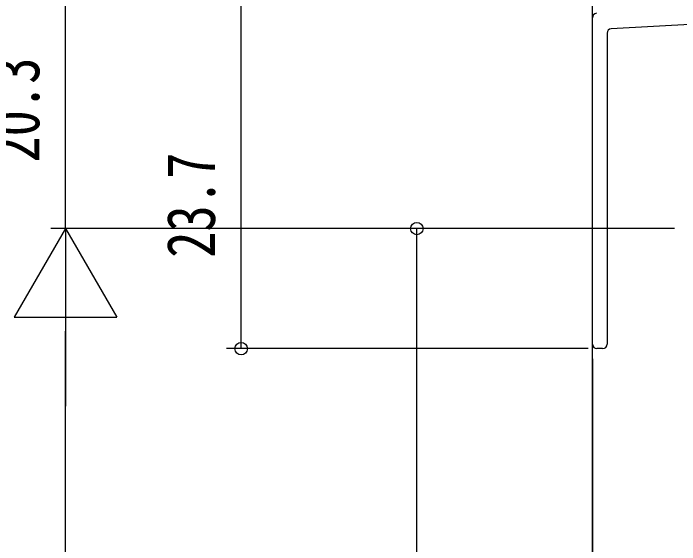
# Model space of a CAD drawing. Units: millimetres, scale not verified. Extents: x -495 to 495, y -800 to 801.
# Drawn here: x -410.07 to -364.55, y 478.25 to 514.56 of the extents above; entities that cross this region are included whole.
import ezdxf
from ezdxf.enums import TextEntityAlignment as Align

# ---------------------------------------------------------------- set-up
doc = ezdxf.new("R2010")
doc.units = ezdxf.units.MM
doc.header["$LTSCALE"] = 4
for name, color, linetype in [('0-2_YKK_11', 7, 'Continuous'), ('0-4_YKK_12', 2, 'Continuous'), ('0-7_YKK_D', 6, 'Continuous')]:
    doc.layers.add(name, color=color, linetype=linetype)
doc.styles.add('ＭＳ ゴシック', font='')
doc.styles.get('ＭＳ ゴシック').set_extended_font_data('MS Gothic')

msp = doc.modelspace()

# ---------------------------------------------------------------- linework, layer by layer
at = {"layer": '0-2_YKK_11'}
for p, q in [((-370.509, 491.947), (-370.509, 514.262)), ((-361.504, 513.918), (-369.225, 513.513)), ((-369.509, 513.213), (-369.509, 491.947)), ((-369.809, 491.647), (-370.209, 491.647))]:
    msp.add_line(p, q, dxfattribs=at)
for centre, start, end in [((-370.209, 514.262), 93, 180), ((-369.209, 513.213), 93, 180), ((-370.209, 491.947), 180, 270), ((-369.809, 491.947), 270, 0)]:
    msp.add_arc(centre, 0.3, start, end, dxfattribs=at)
at = {"layer": '0-4_YKK_12'}
msp.add_line((-370.503, 413.549), (-370.503, 518.147), dxfattribs=at)
at = {"layer": '0-7_YKK_D'}
for p, q in [((-406.503, 499.852), (-406.503, 520.147)), ((-394.503, 491.647), (-394.503, 515.347)), ((-406.503, 499.852), (-410.003, 493.789)), ((-364.898, 499.852), (-407.503, 499.852)), ((-364.898, 499.852), (-407.503, 499.852)), ((-406.503, 499.852), (-403.003, 493.789)), ((-406.503, 499.852), (-406.503, 487.727)), ((-364.898, 499.852), (-383.503, 499.852)), ((-382.503, 444.852), (-382.503, 499.852)), ((-410.003, 493.789), (-403.003, 493.789)), ((-406.503, 189.851), (-406.503, 492.852)), ((-370.809, 491.647), (-395.503, 491.647)), ((-370.503, 490.947), (-370.503, 431.129))]:
    msp.add_line(p, q, dxfattribs=at)
for centre in [(-382.503, 499.852), (-394.503, 491.647)]:
    msp.add_circle(centre, 0.425, dxfattribs=at)

# ---------------------------------------------------------------- texts
at = {"layer": '0-7_YKK_D', "style": 'ＭＳ ゴシック', "width": 0.8}
for s, p in [('20.3', (-407.303, 504.359)), ('23.7', (-395.303, 497.857))]:
    msp.add_text(s, height=3.299, rotation=90, dxfattribs=at).set_placement(p, align=Align.BOTTOM_LEFT)

doc.saveas('drawing.dxf')
